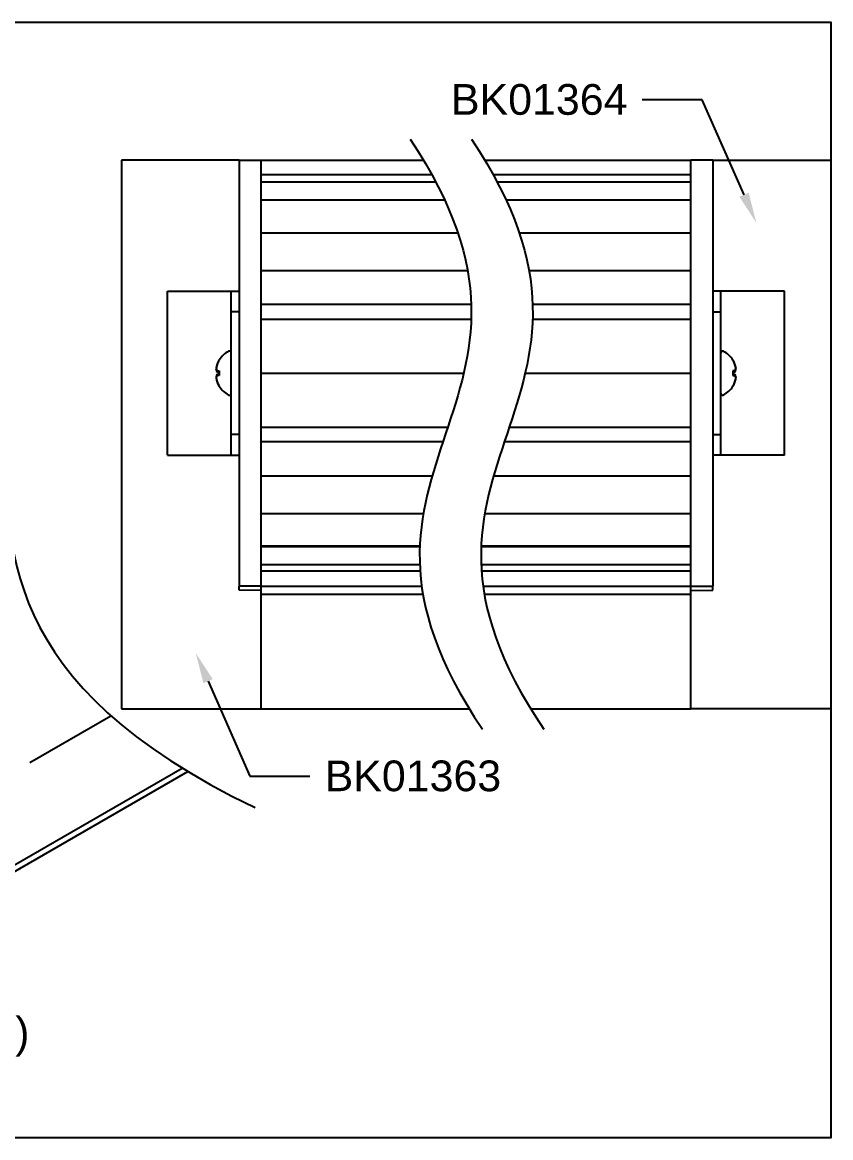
# Model space of a CAD drawing. Extents: x -1.1 to 11.2, y -6.8 to 0.
# Drawn here: x 6.23 to 11.16, y -6.81 to 0 of the extents above; entities that cross this region are included whole.
import ezdxf
from ezdxf import colors
from ezdxf.entities.mleader import LeaderData, LeaderLine
from ezdxf.math import Vec2, Vec3

# ---------------------------------------------------------------- set-up
doc = ezdxf.new("R2010")
doc.units = 0
doc.header["$LTSCALE"] = 0.5
doc.header["$MEASUREMENT"] = 0
for name, color, linetype in [('Brackets', 181, 'CONTINUOUS'), ('Dimension', 10, 'CONTINUOUS'), ('End Cap', 92, 'CONTINUOUS'), ('FAB DWG', 221, 'CONTINUOUS'), ('Hardware', 242, 'CONTINUOUS'), ('Housing', 150, 'CONTINUOUS')]:
    doc.layers.add(name, color=color, linetype=linetype)
doc.layers.add('Text-Unprinted', color=131, linetype='CONTINUOUS', plot=False)
doc.styles.add('LSAD_Standard', font='arial.ttf')

msp = doc.modelspace()

# ---------------------------------------------------------------- linework, layer by layer
at = {"layer": 'Brackets', "transparency": 16777216}
for p, q in [((7.5523, -0.842), (6.8335, -0.842)), ((6.8335, -0.842), (6.8335, -4.192)), ((10.4455, -0.842), (11.1642, -0.842)), ((11.1642, -0.842), (11.1642, -4.192)), ((7.1148, -2.642), (7.1148, -1.642)), ((7.1148, -1.642), (7.5523, -1.642)), ((7.5045, -2.642), (7.5045, -1.642)), ((10.883, -1.642), (10.4455, -1.642)), ((10.4933, -2.642), (10.4933, -1.642)), ((10.883, -2.642), (10.883, -1.642)), ((7.5523, -1.767), (7.5045, -1.767)), ((10.4455, -1.767), (10.4933, -1.767)), ((7.5523, -2.517), (7.5045, -2.517)), ((10.4455, -2.517), (10.4933, -2.517)), ((7.1148, -2.642), (7.5523, -2.642)), ((10.883, -2.642), (10.4455, -2.642)), ((7.5523, -3.4675), (7.5523, -3.442)), ((7.6868, -3.4699), (7.5523, -3.4675)), ((10.311, -3.4699), (10.4455, -3.4675)), ((10.4455, -3.4675), (10.4455, -3.442)), ((6.8335, -4.192), (7.6868, -4.192)), ((11.1642, -4.192), (10.311, -4.192))]:
    msp.add_line(p, q, dxfattribs=at)
at = {"layer": 'Dimension', "transparency": 16777216}
for points in [[(8.5959, -0.714), (9.138, -1.5237), (8.8171, -2.5153), (8.48, -3.4935), (9.0383, -4.3166)], [(8.9709, -0.714), (9.513, -1.5237), (9.1921, -2.5153), (8.855, -3.4935), (9.4133, -4.3166)]]:
    msp.add_open_spline(points, degree=3, dxfattribs=at)
at = {"layer": 'End Cap', "transparency": 16777216}
for p, q in [((7.5523, -0.842), (7.5523, -3.442)), ((7.5523, -0.842), (7.6868, -0.842)), ((10.4455, -0.842), (10.311, -0.842)), ((10.4455, -0.842), (10.4455, -3.442)), ((7.6868, -3.442), (7.5523, -3.442)), ((10.311, -3.442), (10.4455, -3.442))]:
    msp.add_line(p, q, dxfattribs=at)
at = {"layer": 'Hardware', "transparency": 16777216}
for p, q in [((7.4126, -2.1104), (7.413, -2.1112)), ((7.4301, -2.0625), (7.4301, -2.0638)), ((10.5677, -2.0625), (10.5677, -2.0638)), ((10.5852, -2.1104), (10.5848, -2.1112)), ((7.4126, -2.1191), (7.413, -2.1158)), ((7.4143, -2.1193), (7.4126, -2.1191)), ((7.4126, -2.1648), (7.413, -2.1682)), ((7.4126, -2.1736), (7.413, -2.1727)), ((7.4131, -2.1735), (7.4126, -2.1736)), ((7.4179, -2.1258), (7.4301, -2.128)), ((7.4301, -2.1364), (7.4179, -2.1344)), ((7.4301, -2.156), (7.4179, -2.1581)), ((7.4301, -2.128), (7.4301, -2.156)), ((10.5799, -2.1258), (10.5677, -2.128)), ((10.5677, -2.128), (10.5677, -2.156)), ((10.5677, -2.1364), (10.5799, -2.1344)), ((10.5677, -2.156), (10.5799, -2.1581)), ((10.5835, -2.1193), (10.5852, -2.1191)), ((10.5847, -2.1735), (10.5852, -2.1736)), ((10.5852, -2.1191), (10.5848, -2.1158)), ((10.5852, -2.1648), (10.5848, -2.1682)), ((10.5852, -2.1736), (10.5848, -2.1727)), ((7.4186, -2.1966), (7.4179, -2.1966)), ((7.4301, -2.2202), (7.4301, -2.2214)), ((10.5677, -2.2202), (10.5677, -2.2214)), ((10.5792, -2.1966), (10.5799, -2.1966))]:
    msp.add_line(p, q, dxfattribs=at)
for centre, radius, start, end in [((7.5585, -2.142), 0.151, 117.70008, 148.25791), ((7.4935, -2.018), 0.011, 0, 117.70008), ((10.5043, -2.018), 0.011, 62.29992, 180), ((10.4392, -2.142), 0.151, 31.74209, 62.29992), ((7.5184, -2.1226), 0.1065, 160.66274, 173.387), ((7.5383, -2.1278), 0.1264, 162.25915, 173.9232), ((7.5529, -2.1381), 0.1442, 148.3973, 159.39795), ((7.5604, -2.1416), 0.1518, 149.15061, 159.8273), ((10.4448, -2.1381), 0.1442, 20.60205, 31.6027), ((10.4374, -2.1416), 0.1518, 20.1727, 30.84939), ((10.4793, -2.1226), 0.1065, 6.613, 19.33726), ((10.4595, -2.1278), 0.1264, 6.0768, 17.74085), ((7.4475, -2.1051), 0.0361, 194.84633, 214.94098), ((7.4672, -2.1087), 0.0556, 190.79131, 207.5112), ((7.4672, -2.1753), 0.0556, 152.4888, 169.20869), ((7.4475, -2.1788), 0.0361, 145.05902, 165.15367), ((7.5383, -2.1562), 0.1264, 186.0768, 197.74085), ((7.5184, -2.1613), 0.1065, 186.613, 199.33726), ((7.4722, -2.0422), 0.107, 239.49084, 246.79891), ((7.4722, -2.2418), 0.107, 113.20109, 120.50916), ((10.5255, -2.0422), 0.107, 293.20109, 300.50916), ((10.5255, -2.2418), 0.107, 59.49084, 66.79891), ((10.5503, -2.1051), 0.0361, 325.05902, 345.15367), ((10.5306, -2.1087), 0.0556, 332.4888, 349.20869), ((10.5306, -2.1753), 0.0556, 10.79131, 27.5112), ((10.5503, -2.1788), 0.0361, 14.84633, 34.94098), ((10.4595, -2.1562), 0.1264, 342.25915, 353.9232), ((10.4793, -2.1613), 0.1065, 340.66274, 353.387), ((7.5604, -2.1424), 0.1518, 200.1727, 210.84939), ((7.5529, -2.1458), 0.1442, 200.60205, 211.6027), ((7.5585, -2.142), 0.151, 211.74209, 242.29992), ((10.4392, -2.142), 0.151, 297.70008, 328.25791), ((10.4374, -2.1424), 0.1518, 329.15061, 339.8273), ((10.4448, -2.1458), 0.1442, 328.3973, 339.39795), ((7.4935, -2.2659), 0.011, 242.29992, 0), ((10.5043, -2.2659), 0.011, 180, 297.70008)]:
    msp.add_arc(centre, radius, start, end, dxfattribs=at)
at = {"layer": 'Housing', "transparency": 16777216}
for p, q in [((7.6868, -0.842), (8.6774, -0.842)), ((7.6868, -4.192), (7.6868, -0.842)), ((9.0524, -0.842), (10.311, -0.842)), ((10.311, -4.192), (10.311, -0.842)), ((8.7295, -0.932), (7.6868, -0.932)), ((10.311, -0.932), (9.1045, -0.932)), ((7.6868, -0.973), (8.7517, -0.973)), ((9.1267, -0.973), (10.311, -0.973)), ((7.6868, -1.0831), (8.8066, -1.0831)), ((8.8082, -1.0865), (7.6868, -1.0865)), ((9.1816, -1.0831), (10.311, -1.0831)), ((10.311, -1.0865), (9.1832, -1.0865)), ((7.6868, -1.2845), (8.8876, -1.2845)), ((9.2626, -1.2845), (10.311, -1.2845)), ((7.6868, -1.5153), (8.9474, -1.5153)), ((9.3224, -1.5153), (10.311, -1.5153)), ((8.9692, -1.722), (7.6868, -1.722)), ((10.311, -1.722), (9.3442, -1.722)), ((7.6868, -1.812), (8.9692, -1.812)), ((9.3442, -1.812), (10.311, -1.812)), ((7.6868, -2.472), (8.8264, -2.472)), ((9.2014, -2.472), (10.311, -2.472)), ((8.7964, -2.562), (7.6868, -2.562)), ((10.311, -2.562), (9.1714, -2.562)), ((7.6868, -2.7686), (8.7312, -2.7686)), ((9.1062, -2.7686), (10.311, -2.7686)), ((7.6868, -2.9995), (8.677, -2.9995)), ((9.052, -2.9995), (10.311, -2.9995)), ((8.6554, -3.1974), (7.6868, -3.1974)), ((10.311, -3.1974), (9.0304, -3.1974)), ((7.6868, -3.2009), (8.6553, -3.2009)), ((9.0303, -3.2009), (10.311, -3.2009)), ((7.6868, -3.311), (8.6553, -3.311)), ((9.0303, -3.311), (10.311, -3.311)), ((8.6575, -3.352), (7.6868, -3.352)), ((10.311, -3.352), (9.0325, -3.352)), ((7.6868, -3.442), (8.6668, -3.442)), ((9.0418, -3.442), (10.311, -3.442)), ((7.6868, -3.492), (8.6744, -3.492)), ((9.0494, -3.492), (10.311, -3.492)), ((7.6868, -4.192), (8.9577, -4.192)), ((9.3327, -4.192), (10.311, -4.192)), ((6.275, -4.5187), (6.7691, -4.2335)), ((5.1844, -5.7198), (7.2049, -4.5534)), ((5.2551, -5.7198), (7.2393, -4.5743))]:
    msp.add_line(p, q, dxfattribs=at)
at = {"layer": 'Housing', "ltscale": 0.5, "transparency": 16777216}
for p, q in [((7.6868, -2.142), (8.9237, -2.142)), ((9.2987, -2.142), (10.311, -2.142))]:
    msp.add_line(p, q, dxfattribs=at)
at = {"layer": 'Housing', "color": 1, "transparency": 16777216}
msp.add_open_spline([(5.8441, -1.1155), (6.1949, -1.6257), (6.138, -2.5994), (6.0811, -4.046), (7.6509, -4.7943)], degree=3, knots=[0.597018, 0.597018, 0.597018, 0.597018, 1, 1.599652, 1.599652, 1.599652, 1.599652], dxfattribs=at)
at = {"layer": 'Text-Unprinted', "ltscale": 0.5, "transparency": 16777216}
msp.add_lwpolyline([(0, 0), (11.1642, 0), (11.1642, -6.81), (0, -6.81)], close=True, dxfattribs=at)

# ---------------------------------------------------------------- leaders
at = {"layer": 'FAB DWG', "ltscale": 0.5, "transparency": 16777216}
ml = msp.add_multileader_mtext('Standard', dxfattribs=at)
ml.set_content('\\A1;BK01364', color=256, style='LSAD_Standard')
ml.set_leader_properties()
ml.build(insert=Vec2(0, 0))
ml.multileader.update_dxf_attribs({"text_left_attachment_type": 2, "dogleg_length": 0.36, "arrow_head_size": 0.1875})
ctx = ml.context
ctx.base_point, ctx.char_height, ctx.arrow_head_size, ctx.landing_gap_size, ctx.plane_origin = Vec3(8.7873, -0.4729), 0.1875, 0.1875, 0.09, Vec3(15.4079, -17.3107)
ctx.left_attachment, ctx.text_align_type = 2, 2
notes = []
notes.append((ctx, [(0, (1, 1, 0), (10.3805, -0.4725), (-1, 0), 0.3672, [(0, [(10.7104, -1.2245)], 0, [])])]))
ctx.mtext.insert, ctx.mtext.width, ctx.mtext.defined_height, ctx.mtext.alignment, ctx.mtext.flow_direction = Vec3(9.9233, -0.3771), 2.351815, 0.6491, 3, 5
ml = msp.add_multileader_mtext('Standard', dxfattribs=at)
ml.set_content('\\A1;BK01363', color=256, style='LSAD_Standard')
ml.set_leader_properties()
ml.build(insert=Vec2(0, 0))
ml.multileader.update_dxf_attribs({"text_left_attachment_type": 2, "dogleg_length": 0.36, "arrow_head_size": 0.1875})
ctx = ml.context
ctx.base_point, ctx.char_height, ctx.arrow_head_size, ctx.landing_gap_size, ctx.plane_origin = Vec3(7.9845, -4.6029), 0.1875, 0.1875, 0.09, Vec3(6.0405, 12.2353)
ctx.left_attachment = 2
notes.append((ctx, [(0, (1, 1, 0), (7.6173, -4.6029), (1, 0), 0.3672, [(0, [(7.2874, -3.851)], 0, [])])]))
ctx.mtext.insert, ctx.mtext.width, ctx.mtext.defined_height, ctx.mtext.flow_direction = Vec3(8.0745, -4.5071), 2.351815, 0.6491, 5
ml = msp.add_multileader_mtext('Standard', dxfattribs=at)
ml.set_content('\\A1;BK0136_ (x1)\\PHW63214 (x2)', color=256, style='LSAD_Standard')
ml.set_leader_properties()
ml.build(insert=Vec2(0, 0))
ml.multileader.update_dxf_attribs({"text_left_attachment_type": 2, "dogleg_length": 0.36, "arrow_head_size": 0.1875})
ctx = ml.context
ctx.base_point, ctx.char_height, ctx.arrow_head_size, ctx.landing_gap_size, ctx.plane_origin = Vec3(4.4935, -6.0401), 0.1875, 0.1875, 0.09, Vec3(2.2403, 9.6632)
ctx.left_attachment = 2
notes.append((ctx, [(0, (1, 1, 0), (4.1263, -6.0401), (1, 0), 0.3672, [(0, [(3.4872, -6.4231)], 0, [])])]))
ctx.mtext.insert, ctx.mtext.width, ctx.mtext.defined_height, ctx.mtext.flow_direction = Vec3(4.5835, -5.7594), 2.351815, 0.6491, 5
for ctx, leaders in notes:
    for number, flags, end, landing, length, lines in leaders:
        leader = LeaderData()
        leader.index, (leader.has_last_leader_line, leader.has_dogleg_vector, leader.attachment_direction) = number, flags
        leader.last_leader_point, leader.dogleg_vector, leader.dogleg_length = Vec3(end), Vec3(landing), length
        for number, points, colour, breaks in lines:
            line = LeaderLine()
            line.index, line.vertices, line.color, line.breaks = number, Vec3.list(points), colors.encode_raw_color(colour), breaks
            leader.lines.append(line)
        ctx.leaders.append(leader)

doc.saveas('drawing.dxf')
